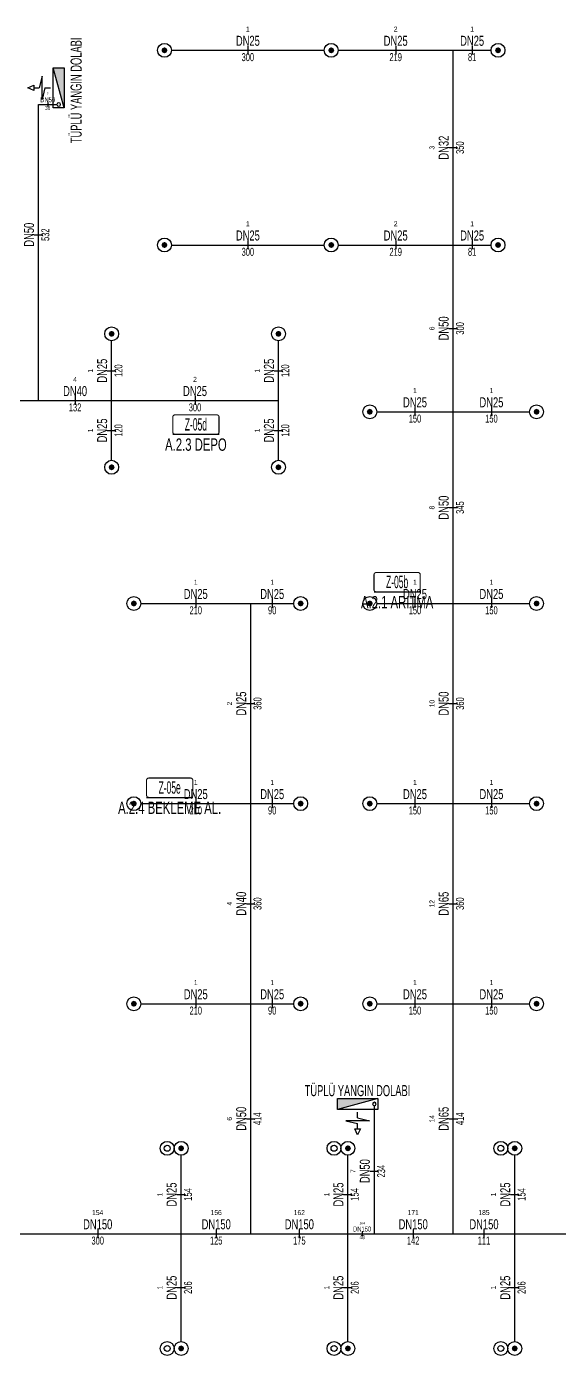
# Model space of a CAD drawing. Header units: centimetres. Extents: x 394264 to 551709, y 50011 to 59011.
# Drawn here: x 486402 to 487360, y 54590 to 56980 of the extents above; entities that cross this region are included whole.
import ezdxf
from ezdxf.enums import TextEntityAlignment as Align

# ---------------------------------------------------------------- set-up
doc = ezdxf.new("R2010")
doc.units = ezdxf.units.CM
doc.layers.get('0').update_dxf_attribs({"lineweight": 9})
for name, color, linetype in [('-M-MAHAL-DEBILER', 7, 'Continuous'), ('-M-MAHAL-ETIKET-NOT', 7, 'Continuous'), ('-M-MAHAL-ETIKET-NOTM', 7, 'Continuous'), ('-M-MAHAL-ETK-', 7, 'Continuous'), ('-M-MAHAL-HAVA-DEGISIM', 7, 'Continuous'), ('-M-MAHAL-NO', 7, 'Continuous'), ('-M-MAHAL-NOM', 7, 'Continuous'), ('-M-YNGN-BORUID', 7, 'Continuous'), ('-M-YNGN-BORUUZUN', 7, 'Continuous'), ('-M-YNGN-BORUYUK', 7, 'Continuous'), ('-M-YNGN-FHC', 1, 'Continuous'), ('-M-YNGN-SPR-YUK', 7, 'Continuous'), ('-M-YNGN-ZON4-CAP-', 7, 'Continuous'), ('-M-YNGN-ZON4-SPR-', 7, 'Continuous')]:
    doc.layers.add(name, color=color, linetype=linetype)
doc.layers.add('-M-YNGN-SPR-CAPCIZGI', color=188, linetype='Continuous', plot=False)
doc.layers.add('-M-YNGN-ZON4', color=3, linetype='SP', lineweight=30)
doc.layers.add('0-MEK-YNG-YAZI', color=71, linetype='Continuous', lineweight=35)
doc.styles.add('-M-ISSO-TEXT-TTF', font='ARIALN.TTF')
doc.styles.add('-M-MHLETK-NOT', font='romans.shx', dxfattribs={"width": 0.7})
doc.styles.add('-M-MHLETK-TEXT', font='ARIALN.TTF', dxfattribs={"width": 0.7})
doc.styles.add('CIZGI', font='tahoma.ttf', dxfattribs={"width": 0.8, "oblique": 20})
doc.styles.add('HCAD', font='HCAD.SHX', dxfattribs={"width": 0.8, "height": 0.2})
doc.styles.add('PIPESIZE', font='hcad.shx', dxfattribs={"width": 0.8})
doc.styles.add('SPR-NOT', font='romans.shx')
doc.styles.add('YAZI', font='arial.ttf', dxfattribs={"width": 0.6, "height": 40})
doc.linetypes.add('SP', pattern='A,2,-0.1,["SP",CIZGI,S=0.14,R=0.2,X=0,Y=-0.07],-0.255', length=2.355)

# ---------------------------------------------------------------- blocks, each defined once
blk = doc.blocks.new('M-MHLETK-YNG')
at = {"layer": '-M-MAHAL-ETIKET-NOTM', "color": 3, "style": '-M-ISSO-TEXT-TTF', "width": 0.8, "flags": 8}
blk.add_attdef('MAH-ADI2', text='', height=1.11, dxfattribs=at).set_placement((0, -2.55), align=Align.MIDDLE_CENTER)
at = {"layer": '-M-MAHAL-HAVA-DEGISIM', "style": '-M-MHLETK-NOT', "width": 0.5, "flags": 8}
blk.add_attdef('HAVADEG', text='', height=0.6, dxfattribs=at).set_placement((0, 3.61), align=Align.MIDDLE_CENTER)
blk.add_wipeout([(-2.08, 1.74), (2.08, 1.74), (2.08, 0), (-2.08, 0)]).dxf.layer = '-M-MAHAL-ETK-'
at = {"layer": '-M-MAHAL-ETK-', "color": 0}
for p, q in [((-2.08, 0), (2.08, 0)), ((-1.16, 0), (-1.16, 0))]:
    blk.add_line(p, q, dxfattribs=at)
blk.add_lwpolyline([(-1.88, 1.74, 0.1, 0.1, 0), (1.88, 1.74, 0.1, 0.1, -0.414214), (2.08, 1.54, 0.1, 0.1, 0), (2.08, 0.2, 0.1, 0.1, -0.414214), (1.88, 0, 0.1, 0.1, 0), (-1.88, 0, 0.1, 0.1, -0.414214), (-2.08, 0.2, 0.1, 0.1, 0), (-2.08, 1.54, 0.1, 0.1, -0.414214)], format="xyseb", close=True, dxfattribs=at)
at = {"layer": '-M-MAHAL-DEBILER', "color": 4, "style": '-M-MHLETK-NOT', "width": 0.5, "flags": 8}
blk.add_attdef('DEBIS', text='', height=0.4, dxfattribs=at).set_placement((-2.17, 2.15), align=Align.MIDDLE_CENTER)
at = {"layer": '-M-MAHAL-DEBILER', "color": 191, "style": '-M-MHLETK-NOT', "width": 0.5, "flags": 8}
blk.add_attdef('DEBIR', text='', height=0.4, dxfattribs=at).set_placement((-1.61, 2.15), align=Align.MIDDLE_CENTER)
at = {"layer": '-M-MAHAL-DEBILER', "color": 31, "style": '-M-MHLETK-NOT', "width": 0.5, "flags": 8}
blk.add_attdef('DEBIF', text='', height=0.4, dxfattribs=at).set_placement((1.59, 2.15), align=Align.MIDDLE_CENTER)
at = {"layer": '-M-MAHAL-DEBILER', "color": 1, "style": '-M-MHLETK-NOT', "width": 0.5, "flags": 8}
blk.add_attdef('DEBIE', text='', height=0.4, dxfattribs=at).set_placement((2.32, 2.15), align=Align.MIDDLE_CENTER)
at = {"layer": '-M-MAHAL-ETIKET-NOT', "color": 3}
for tag, height, style, width, flags, p in [('KIS', 0.04, '-M-MHLETK-NOT', 0.5, 9, (-2.59, 1.62)), ('ALAN', 0.04, '-M-MHLETK-NOT', 0.5, 9, (-2.58, 1.56)), ('RH', 0.04, '-M-MHLETK-NOT', 0.5, 9, (-2.39, 1.62)), ('YUKSEKLIK', 0.04, '-M-MHLETK-NOT', 0.5, 9, (-2.32, 1.56)), ('YAZ', 0.04, '-M-MHLETK-NOT', 0.5, 9, (-2.18, 1.62)), ('MAH-ADI', 1.11, '-M-ISSO-TEXT-TTF', 0.8, 8, (0, -0.93))]:
    blk.add_attdef(tag, text='', height=height, dxfattribs=dict(at, style=style, width=width, flags=flags)).set_placement(p, align=Align.MIDDLE_CENTER)
at = {"layer": '-M-MAHAL-ETIKET-NOT', "color": 3, "style": '-M-MHLETK-NOT', "width": 0.5, "flags": 9}
for tag, p, height in [('HL', (-2.62, 1.49), 0.0286), ('KLKTR', (-2.62, 1.42), 0.04), ('RDY-BOY1', (-2.61, 1.37), 0.0286), ('RDY-BOY2', (-2.61, 1.32), 0.0286), ('RDY-BOY3', (-2.61, 1.27), 0.0286), ('RDY-BOY4', (-2.61, 1.22), 0.0286), ('HLA', (-2.52, 1.49), 0.0286), ('RDY-TIP1', (-2.5, 1.37), 0.0286), ('RDY-TIP2', (-2.5, 1.32), 0.0286), ('RDY-TIP3', (-2.5, 1.27), 0.0286), ('RDY-TIP4', (-2.5, 1.22), 0.0286), ('RDY-ADET1', (-2.39, 1.37), 0.0286), ('RDY-ADET2', (-2.39, 1.32), 0.0286), ('RDY-ADET3', (-2.39, 1.27), 0.0286), ('RDY-ADET4', (-2.39, 1.22), 0.0286), ('RDY-ISI1', (-2.27, 1.37), 0.0286), ('RDY-ISI2', (-2.27, 1.32), 0.0286), ('RDY-ISI3', (-2.27, 1.27), 0.0286), ('RDY-ISI4', (-2.27, 1.22), 0.0286), ('SHG', (-2.23, 1.49), 0.0286), ('AHU', (-2.23, 1.44), 0.0286), ('LHG', (-2.13, 1.49), 0.0286), ('RDY-BNP1', (-2.1, 1.37), 0.0286), ('RDY-BNP2', (-2.1, 1.32), 0.0286), ('RDY-BNP3', (-2.1, 1.27), 0.0286), ('RDY-BNP4', (-2.1, 1.22), 0.0286), ('HG', (-2.04, 1.49), 0.0286), ('HGA', (-1.96, 1.49), 0.0286), ('EF', (-1.96, 1.44), 0.0286), ('RDY-BNK1', (-1.96, 1.37), 0.0286), ('RDY-BNK2', (-1.96, 1.32), 0.0286), ('RDY-BNK3', (-1.96, 1.27), 0.0286), ('RDY-BNK4', (-1.96, 1.22), 0.0286), ('KON-BOY1', (-2.61, 1.14), 0.0286), ('KON-BOY2', (-2.61, 1.09), 0.0286), ('KON-BOY3', (-2.61, 1.04), 0.0286), ('FCU-TIP1', (-2.61, 0.96), 0.0286), ('FCU-TIP2', (-2.61, 0.91), 0.0286), ('FCU-TIP3', (-2.61, 0.86), 0.0286), ('VRV-TIP1', (-2.61, 0.76), 0.0286), ('VRV-TIP2', (-2.61, 0.71), 0.0286), ('FCU-ADET1', (-2.52, 0.96), 0.0286), ('FCU-ADET2', (-2.52, 0.91), 0.0286), ('FCU-ADET3', (-2.52, 0.86), 0.0286), ('VRV-ADET1', (-2.52, 0.76), 0.0286), ('VRV-ADET2', (-2.52, 0.71), 0.0286), ('KON-TIP1', (-2.5, 1.14), 0.0286), ('KON-TIP2', (-2.5, 1.09), 0.0286), ('KON-TIP3', (-2.5, 1.04), 0.0286), ('FCU-KAP1', (-2.4, 0.96), 0.0286), ('FCU-KAP2', (-2.4, 0.91), 0.0286), ('FCU-KAP3', (-2.4, 0.86), 0.0286), ('VRV-KAP1', (-2.4, 0.76), 0.0286), ('VRV-KAP2', (-2.4, 0.71), 0.0286), ('KON-ADET1', (-2.39, 1.14), 0.0286), ('KON-ADET2', (-2.39, 1.09), 0.0286), ('KON-ADET3', (-2.39, 1.04), 0.0286), ('FCU-DUY1', (-2.27, 0.96), 0.0286), ('FCU-DUY2', (-2.27, 0.91), 0.0286), ('FCU-DUY3', (-2.27, 0.86), 0.0286), ('VRV-DUY1', (-2.27, 0.76), 0.0286), ('VRV-DUY2', (-2.27, 0.71), 0.0286), ('KON-ISI1', (-2.27, 1.14), 0.0286), ('KON-ISI2', (-2.27, 1.09), 0.0286), ('KON-ISI3', (-2.27, 1.04), 0.0286), ('FCU-SOG1', (-2.15, 0.96), 0.0286), ('FCU-SOG2', (-2.15, 0.91), 0.0286), ('FCU-SOG3', (-2.15, 0.86), 0.0286), ('VRV-SOG1', (-2.15, 0.76), 0.0286), ('VRV-SOG2', (-2.15, 0.71), 0.0286), ('KON-BNP1', (-2.1, 1.14), 0.0286), ('KON-BNP2', (-2.1, 1.09), 0.0286), ('KON-BNP3', (-2.1, 1.04), 0.0286), ('FCU-ISI1', (-2.04, 0.96), 0.0286), ('FCU-ISI2', (-2.04, 0.91), 0.0286), ('FCU-ISI3', (-2.04, 0.86), 0.0286), ('VRV-ISI1', (-2.04, 0.76), 0.0286), ('VRV-ISI2', (-2.04, 0.71), 0.0286), ('KON-BNK1', (-1.96, 1.14), 0.0286), ('KON-BNK2', (-1.96, 1.09), 0.0286), ('KON-BNK3', (-1.96, 1.04), 0.0286), ('FCU-DEBI1', (-1.95, 0.96), 0.0286), ('FCU-DEBI2', (-1.95, 0.91), 0.0286), ('FCU-DEBI3', (-1.95, 0.86), 0.0286), ('VRV-DEBI1', (-1.95, 0.76), 0.0286), ('VRV-DEBI2', (-1.95, 0.71), 0.0286), ('FCU-BNP1', (-1.83, 0.96), 0.0286), ('FCU-BNP2', (-1.83, 0.91), 0.0286), ('FCU-BNP3', (-1.83, 0.86), 0.0286), ('VRV-BNP1', (-1.83, 0.76), 0.0286), ('VRV-BNP2', (-1.83, 0.71), 0.0286), ('FCU-BNK1', (-1.61, 0.96), 0.0286), ('FCU-BNK2', (-1.61, 0.91), 0.0286), ('FCU-BNK3', (-1.61, 0.86), 0.0286), ('VRV-BNK1', (-1.61, 0.76), 0.0286), ('VRV-BNK2', (-1.61, 0.71), 0.0286)]:
    blk.add_attdef(tag, p, '', height=height, dxfattribs=at)
at = {"layer": '-M-MAHAL-HAVA-DEGISIM', "style": '-M-MHLETK-NOT', "width": 0.5, "flags": 8}
blk.add_attdef('HAVA', text='', height=0.6, dxfattribs=at).set_placement((0, 2.4), align=Align.MIDDLE_CENTER)
at = {"layer": '-M-MAHAL-NO', "color": 7, "style": '-M-MHLETK-TEXT', "width": 0.6, "flags": 8}
blk.add_attdef('MAH-NO', text='', height=1.11, dxfattribs=at).set_placement((0, 0.89), align=Align.MIDDLE_CENTER)
at = {"layer": '-M-MAHAL-NOM', "color": 7, "style": '-M-MHLETK-TEXT', "width": 0.6, "flags": 8}
blk.add_attdef('MAH-NOM', text='', height=1.11, dxfattribs=at).set_placement((0, 0.89), align=Align.MIDDLE_CENTER)
blk = doc.blocks.new('SPRYD01')
at = {"layer": '-M-YNGN-FHC', "linetype": 'Continuous'}
blk.add_line((0, 0), (0, 0), dxfattribs=at)
at = {"color": 0, "linetype": 'ByBlock'}
for p, q in [((10, 6), (-10, -66)), ((-30.1, -8.8), (-30.1, -51.2)), ((-25.1, -30), (-30.1, -8.8)), ((-44.8, -25), (-55.5, -30)), ((-55.5, -30), (-44.8, -35)), ((-44.8, -35), (-44.8, -25)), ((-44.8, -30), (-35.1, -30)), ((-30.1, -51.2), (-35.1, -30)), ((-25.1, -30), (-15, -30))]:
    blk.add_line(p, q, dxfattribs=at)
blk.add_lwpolyline([(-10, -66), (10, -66), (10, 6), (-10, 6)], close=True, dxfattribs=at)
at = {"color": 1, "linetype": 'ByBlock'}
blk.add_lwpolyline([(10, 6), (-10, -66), (10, -66)], close=True, dxfattribs=at)
at = {"color": 0, "linetype": 'ByBlock'}
blk.add_circle((0, 0), 3.25, dxfattribs=at)
at = {"color": 1, "linetype": 'ByBlock'}
blk.add_solid([(10, 6), (-10, -66), (10, -66)], dxfattribs=at)
at = {"layer": '-M-YNGN-SPR-YUK', "style": 'SPR-NOT', "width": 0.5, "flags": 9}
for tag, p in [('YUK', (0, 17.8)), ('CAP', (0, 14.4)), ('TIP', (0.2, 10.8))]:
    blk.add_attdef(tag, text='', height=2.5, dxfattribs=at).set_placement(p, align=Align.MIDDLE_CENTER)
blk = doc.blocks.new('SP-C-UP-12')
at = {"ltscale": 10}
blk.add_line((0, 0), (0, 0), dxfattribs=at)
at = {"color": 1, "linetype": 'Continuous'}
blk.add_circle((0, 0), 12.5, dxfattribs=at)
at = {"ltscale": 10}
for points in [[(-5.4, 0), (-3.8, 3.8), (-3.8, -3.8), (0, 5.4)], [(-3.8, -3.8), (0, 5.4), (0, -5.4), (3.8, 3.8)], [(0, -5.4), (3.8, 3.8), (3.8, -3.8), (5.4, 0)]]:
    blk.add_solid(points, dxfattribs=at)
at = {"layer": '-M-YNGN-SPR-YUK', "style": 'SPR-NOT', "width": 0.5, "flags": 9}
for tag, p in [('YUK', (0, 17.8)), ('CAP', (0, 14.4)), ('TIP', (0.2, 10.8))]:
    blk.add_attdef(tag, text='', height=2.5, dxfattribs=at).set_placement(p, align=Align.MIDDLE_CENTER)
blk = doc.blocks.new('SP-C-PU-12')
at = {"ltscale": 10}
blk.add_line((0, 0), (0, 0), dxfattribs=at)
at = {"color": 1, "linetype": 'Continuous'}
for centre in [(0, 0), (25, 0)]:
    blk.add_circle(centre, 12.5, dxfattribs=at)
at = {"ltscale": 10}
blk.add_circle((25, 0), 5.37, dxfattribs=at)
for points in [[(-5.4, 0), (-3.8, 3.8), (-3.8, -3.8), (0, 5.4)], [(-3.8, -3.8), (0, 5.4), (0, -5.4), (3.8, 3.8)], [(0, -5.4), (3.8, 3.8), (3.8, -3.8), (5.4, 0)]]:
    blk.add_solid(points, dxfattribs=at)
at = {"layer": '-M-YNGN-SPR-YUK', "style": 'SPR-NOT', "width": 0.5, "flags": 9}
for tag, p in [('YUK', (0, 17.8)), ('CAP', (0, 14.4)), ('TIP', (0.2, 10.8))]:
    blk.add_attdef(tag, text='', height=2.5, dxfattribs=at).set_placement(p, align=Align.MIDDLE_CENTER)
blk = doc.blocks.new('SPRKL100')
at = {"layer": '-M-YNGN-SPR-CAPCIZGI'}
blk.add_line((0, 0.43), (0, -0.43), dxfattribs=at)
at = {"layer": '-M-YNGN-BORUID', "color": 0, "style": 'HCAD', "width": 0.8, "flags": 1}
blk.add_attdef('DIC', text='', height=0.4, dxfattribs=at).set_placement((0, -1.69), align=Align.CENTER)
at = {"layer": '-M-YNGN-BORUUZUN', "color": 0, "style": 'HCAD', "width": 0.7}
blk.add_attdef('BOY', text='', height=0.8, dxfattribs=at).set_placement((0, -1.08), align=Align.CENTER)
at = {"layer": '-M-YNGN-BORUYUK', "color": 6, "style": 'PIPESIZE', "width": 0.8}
blk.add_attdef('YUK', text='', height=0.5, dxfattribs=at).set_placement((0, 1.87), align=Align.CENTER)
at = {"color": 0, "style": 'PIPESIZE', "width": 0.7}
blk.add_attdef('CAP', text='', height=1, dxfattribs=at).set_placement((0, 0.45), align=Align.CENTER)
blk = doc.blocks.new('A$C69E72E55')
at = {"layer": '-M-YNGN-ZON4', "ltscale": 50}
for p, q in [((486662.2, 56937.6), (486937.2, 56937.6)), ((486962.2, 56937.6), (487169, 56937.6)), ((487169, 56937.6), (487237.2, 56937.6)), ((487169, 56587.4), (487169, 56937.6)), ((486423.2, 56307.6), (486423.2, 56840.1)), ((486423.2, 56840.1), (486456.4, 56840.1)), ((486662.2, 56587.4), (486937.2, 56587.4)), ((486962.2, 56587.4), (487169, 56587.4)), ((487169, 56587.4), (487237.2, 56587.4)), ((487169, 56287.4), (487169, 56587.4)), ((486554.7, 56307.6), (486554.7, 56415.1)), ((486854.7, 56307.6), (486854.7, 56415.1)), ((486151.9, 56307.6), (486423.2, 56307.6)), ((486423.2, 56307.6), (486554.7, 56307.6)), ((486554.7, 56200.1), (486554.7, 56307.6)), ((486554.7, 56307.6), (486854.7, 56307.6)), ((486854.7, 56200.1), (486854.7, 56307.6)), ((487031.5, 56287.4), (487169, 56287.4)), ((487169, 56287.4), (487306.5, 56287.4)), ((487169, 55942.6), (487169, 56287.4)), ((486607.2, 55942.6), (486804.8, 55942.6)), ((486804.8, 55942.6), (486882.2, 55942.6)), ((486804.8, 55582.6), (486804.8, 55942.6)), ((487031.5, 55942.6), (487169, 55942.6)), ((487169, 55942.6), (487306.5, 55942.6)), ((487169, 55582.6), (487169, 55942.6)), ((486607.2, 55582.6), (486804.8, 55582.6)), ((486804.8, 55582.6), (486882.2, 55582.6)), ((486804.8, 55222.6), (486804.8, 55582.6)), ((487031.5, 55582.6), (487169, 55582.6)), ((487169, 55582.6), (487306.5, 55582.6)), ((487169, 55222.6), (487169, 55582.6)), ((486607.2, 55222.6), (486804.8, 55222.6)), ((486804.8, 54808.9), (486804.8, 55222.6)), ((486804.8, 55222.6), (486882.2, 55222.6)), ((487031.5, 55222.6), (487169, 55222.6)), ((487169, 54808.9), (487169, 55222.6)), ((487169, 55222.6), (487306.5, 55222.6)), ((487027.2, 54808.9), (487027.2, 55039.2)), ((486679.7, 54808.9), (486679.7, 54950.1)), ((486979.7, 54808.9), (486979.7, 54950.1)), ((487279.7, 54808.9), (487279.7, 54950.1)), ((486379.7, 54808.9), (486679.7, 54808.9)), ((486679.7, 54615.1), (486679.7, 54808.9)), ((486679.7, 54808.9), (486804.8, 54808.9)), ((486804.8, 54808.9), (486979.7, 54808.9)), ((486979.7, 54615.1), (486979.7, 54808.9)), ((486979.7, 54808.9), (487027.2, 54808.9)), ((487027.2, 54808.9), (487169, 54808.9)), ((487169, 54808.9), (487279.7, 54808.9)), ((487279.7, 54615.1), (487279.7, 54808.9)), ((487279.7, 54808.9), (487579.7, 54808.9))]:
    blk.add_line(p, q, dxfattribs=at)
at = {"layer": '-M-YNGN-ZON4-CAP-'}
for p, xscale, yscale, zscale, values in [((486799.7, 56937.6), 18, 18, 18, {'YUK': '1', 'CAP': 'DN25', 'BOY': '300'}), ((487065.6, 56937.6), 18, 18, 18, {'YUK': '2', 'CAP': 'DN25', 'BOY': '219'}), ((487203.1, 56937.6), 18, 18, 18, {'YUK': '1', 'CAP': 'DN25', 'BOY': '81'}), ((486799.7, 56587.4), 18, 18, 18, {'YUK': '1', 'CAP': 'DN25', 'BOY': '300'}), ((487065.6, 56587.4), 18, 18, 18, {'YUK': '2', 'CAP': 'DN25', 'BOY': '219'}), ((487203.1, 56587.4), 18, 18, 18, {'YUK': '1', 'CAP': 'DN25', 'BOY': '81'}), ((486489, 56307.6), 18, 18, 18, {'YUK': '4', 'CAP': 'DN40', 'BOY': '132'}), ((486704.7, 56307.6), 18, 18, 18, {'YUK': '2', 'CAP': 'DN25', 'BOY': '300'}), ((487100.3, 56287.4), 18, 18, 18, {'YUK': '1', 'CAP': 'DN25', 'BOY': '150'}), ((487237.8, 56287.4), 18, 18, 18, {'YUK': '1', 'CAP': 'DN25', 'BOY': '150'}), ((486706, 55942.6), 18, 18, 18, {'YUK': '1', 'CAP': 'DN25', 'BOY': '210'}), ((486843.5, 55942.6), 18, 18, 18, {'YUK': '1', 'CAP': 'DN25', 'BOY': '90'}), ((487100.3, 55942.6), 18, 18, 18, {'YUK': '1', 'CAP': 'DN25', 'BOY': '150'}), ((487237.8, 55942.6), 18, 18, 18, {'YUK': '1', 'CAP': 'DN25', 'BOY': '150'}), ((486706, 55582.6), 18, 18, 18, {'YUK': '1', 'CAP': 'DN25', 'BOY': '210'}), ((486843.5, 55582.6), 18, 18, 18, {'YUK': '1', 'CAP': 'DN25', 'BOY': '90'}), ((487100.3, 55582.6), 18, 18, 18, {'YUK': '1', 'CAP': 'DN25', 'BOY': '150'}), ((487237.8, 55582.6), 18, 18, 18, {'YUK': '1', 'CAP': 'DN25', 'BOY': '150'}), ((486706, 55222.6), 18, 18, 18, {'YUK': '1', 'CAP': 'DN25', 'BOY': '210'}), ((486843.5, 55222.6), 18, 18, 18, {'YUK': '1', 'CAP': 'DN25', 'BOY': '90'}), ((487100.3, 55222.6), 18, 18, 18, {'YUK': '1', 'CAP': 'DN25', 'BOY': '150'}), ((487237.8, 55222.6), 18, 18, 18, {'YUK': '1', 'CAP': 'DN25', 'BOY': '150'}), ((486529.7, 54808.9), 18, 18, 18, {'YUK': '154', 'CAP': 'DN150', 'BOY': '300'}), ((486742.8, 54808.9), 18, 18, 18, {'YUK': '156', 'CAP': 'DN150', 'BOY': '125'}), ((486892.3, 54808.9), 18, 18, 18, {'YUK': '162', 'CAP': 'DN150', 'BOY': '175'}), ((487097.1, 54808.9), 18, 18, 18, {'YUK': '171', 'CAP': 'DN150', 'BOY': '142'}), ((487224.4, 54808.9), 18, 18, 18, {'YUK': '185', 'CAP': 'DN150', 'BOY': '111'}), ((487005.3, 54808.9), 9, 9, 9, {'YUK': '164', 'CAP': 'DN150', 'BOY': '48'})]:
    blk.add_blockref('SPRKL100', p, dxfattribs=dict(at, xscale=xscale, yscale=yscale, zscale=zscale)).add_auto_attribs(values)
for p, xscale, yscale, zscale, rotation, values in [((486439.7, 56840.1), 9.00000000000001, 9.00000000000001, 9.00000000000001, 359.9999982105394, {'YUK': '7', 'CAP': 'DN50', 'BOY': '36'}), ((487169, 56762.5), 18, 18, 18, 90, {'YUK': '3', 'CAP': 'DN32', 'BOY': '350'}), ((486423.2, 56605.9), 18, 18, 18, 90, {'YUK': '7', 'CAP': 'DN50', 'BOY': '532'}), ((487169, 56437.4), 18, 18, 18, 90, {'YUK': '6', 'CAP': 'DN50', 'BOY': '300'}), ((486554.7, 56361.3), 18, 18, 18, 90, {'YUK': '1', 'CAP': 'DN25', 'BOY': '120'}), ((486854.7, 56361.3), 18, 18, 18, 90, {'YUK': '1', 'CAP': 'DN25', 'BOY': '120'}), ((486554.7, 56253.8), 18, 18, 18, 90, {'YUK': '1', 'CAP': 'DN25', 'BOY': '120'}), ((486854.7, 56253.8), 18, 18, 18, 90, {'YUK': '1', 'CAP': 'DN25', 'BOY': '120'}), ((487169, 56115), 18, 18, 18, 90, {'YUK': '8', 'CAP': 'DN50', 'BOY': '345'}), ((486804.8, 55762.6), 18, 18, 18, 90, {'YUK': '2', 'CAP': 'DN25', 'BOY': '360'}), ((487169, 55762.6), 18, 18, 18, 90, {'YUK': '10', 'CAP': 'DN50', 'BOY': '360'}), ((486804.8, 55402.6), 18, 18, 18, 90, {'YUK': '4', 'CAP': 'DN40', 'BOY': '360'}), ((487169, 55402.6), 18, 18, 18, 90, {'YUK': '12', 'CAP': 'DN65', 'BOY': '360'}), ((486804.8, 55015.7), 18, 18, 18, 90, {'YUK': '6', 'CAP': 'DN50', 'BOY': '414'}), ((487169, 55015.7), 18, 18, 18, 90, {'YUK': '14', 'CAP': 'DN65', 'BOY': '414'}), ((487027.2, 54921.5), 18, 18, 18, 89.99999973517598, {'YUK': '7', 'CAP': 'DN50', 'BOY': '234'}), ((486679.7, 54879.5), 18, 18, 18, 90, {'YUK': '1', 'CAP': 'DN25', 'BOY': '154'}), ((486979.7, 54879.5), 18, 18, 18, 90, {'YUK': '1', 'CAP': 'DN25', 'BOY': '154'}), ((487279.7, 54879.5), 18, 18, 18, 90, {'YUK': '1', 'CAP': 'DN25', 'BOY': '154'}), ((486679.7, 54712), 18, 18, 18, 90, {'YUK': '1', 'CAP': 'DN25', 'BOY': '206'}), ((486979.7, 54712), 18, 18, 18, 90, {'YUK': '1', 'CAP': 'DN25', 'BOY': '206'}), ((487279.7, 54712), 18, 18, 18, 90, {'YUK': '1', 'CAP': 'DN25', 'BOY': '206'})]:
    blk.add_blockref('SPRKL100', p, dxfattribs=dict(at, xscale=xscale, yscale=yscale, zscale=zscale, rotation=rotation)).add_auto_attribs(values)
at = {"layer": '-M-YNGN-ZON4-SPR-', "color": 3}
for p in [(486649.7, 56937.6), (486949.7, 56937.6), (487249.7, 56937.6), (486649.7, 56587.4), (486949.7, 56587.4), (487249.7, 56587.4), (487019, 56287.4), (487319, 56287.4), (486594.7, 55942.6), (486894.7, 55942.6), (487019, 55942.6), (487319, 55942.6), (486594.7, 55582.6), (486894.7, 55582.6), (487019, 55582.6), (487319, 55582.6), (486594.7, 55222.6), (486894.7, 55222.6), (487019, 55222.6), (487319, 55222.6)]:
    blk.add_blockref('SP-C-UP-12', p, dxfattribs=at)
at = {"layer": '-M-YNGN-ZON4-SPR-', "ltscale": 50}
for p in [(486554.7, 56427.6), (486854.7, 56427.6), (486554.7, 56187.6), (486854.7, 56187.6)]:
    blk.add_blockref('SP-C-UP-12', p, dxfattribs=at)
at = {"layer": '-M-YNGN-ZON4-SPR-', "color": 3, "rotation": 180}
for p in [(486679.7, 54962.6), (486979.7, 54962.6), (487279.7, 54962.6), (486679.7, 54602.6), (486979.7, 54602.6), (487279.7, 54602.6)]:
    blk.add_blockref('SP-C-PU-12', p, dxfattribs=at)

msp = doc.modelspace()

# ---------------------------------------------------------------- block references
at = {"layer": '-M-MAHAL-ETK-', "xscale": 20, "yscale": 20, "zscale": 20}
for p, values in [((486706.3, 56247), {'MAH-NO': 'Z-05d', 'MAH-ADI': 'A.2.3 DEPO'}), ((487068.2, 55963.5), {'MAH-NO': 'Z-05b', 'MAH-ADI': 'A.2.1 ARITMA'}), ((486659.1, 55593.8), {'MAH-NO': 'Z-05e', 'MAH-ADI': 'A.2.4 BEKLEME AL.'})]:
    msp.add_blockref('M-MHLETK-YNG', p, dxfattribs=at).add_auto_attribs(values)
at = {"layer": '-M-YNGN-FHC', "linetype": 'Continuous', "xscale": -1}
for p, rotation in [((486459.6, 56840.1), 180), ((487027.2, 55042.4), 270)]:
    msp.add_blockref('SPRYD01', p, dxfattribs=dict(at, rotation=rotation))

# ---------------------------------------------------------------- texts
at = {"layer": '0-MEK-YNG-YAZI', "color": 61, "style": 'YAZI', "width": 0.6}
msp.add_text('TÜPLÜ YANGIN DOLABI', height=20, rotation=90, dxfattribs=at).set_placement((486500.9, 56770.5))
msp.add_text('TÜPLÜ YANGIN DOLABI', height=20, dxfattribs=at).set_placement((486901.9, 55056.4))

# ---------------------------------------------------------------- next in the draw order: block references
at = {"layer": '-M-YNGN-ZON4', "ltscale": 50}
msp.add_blockref('A$C69E72E55', (0, 0), dxfattribs=at)

doc.saveas('drawing.dxf')
